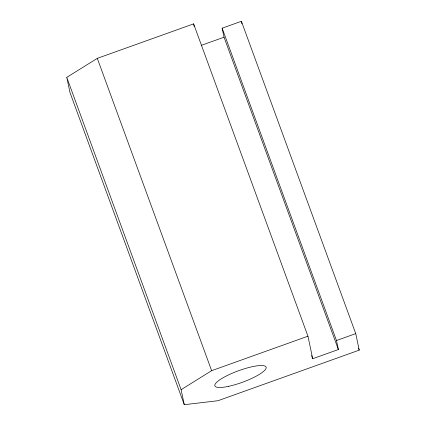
<?xml version="1.0" encoding="UTF-8"?>
<svg xmlns="http://www.w3.org/2000/svg" width="426" height="426" viewBox="0 0 426 426"><rect width="100%" height="100%" fill="white"/><g stroke="black" fill="none" stroke-linecap="round" stroke-linejoin="round"><path stroke-width="0.64" d="M66.775 77.356L97.293 58.357L193.612 23.872L307.95 336.199L312.7 358.724L338.382 349.533L336.481 340.518L222.143 28.196L241.404 21.3L355.747 333.622L359.224 350.145L217.968 400.717L184.277 404.7L69.939 92.378L66.775 77.356L181.114 389.678L184.277 404.7M181.114 389.678L211.637 370.679L307.95 336.199M201.487 45.284L224.039 37.206L222.143 28.196M336.481 340.518L355.747 333.622M358.543 348.271L359.224 350.145M224.039 37.206L338.382 349.533M311.555 355.603L312.7 358.724M97.293 58.357L211.637 370.679M241.404 21.3L241.941 23.84M193.612 23.872L194.149 26.449M228.741 386.302A27.296 6.081 -20.1 0 0 266.17 367.308A27.296 6.081 -20.1 0 0 226.547 375.897A27.296 6.081 -20.1 0 0 228.741 386.302"/></g></svg>
